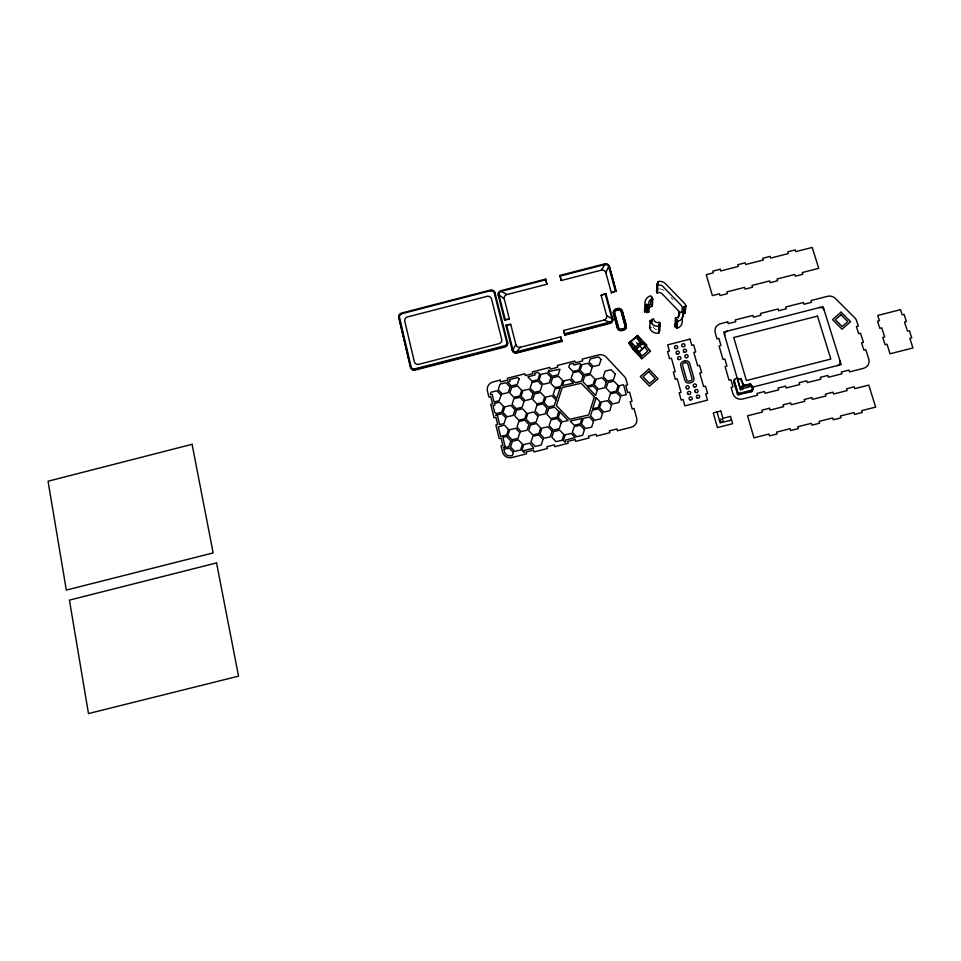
<?xml version="1.0" encoding="UTF-8"?>
<svg xmlns="http://www.w3.org/2000/svg" width="961" height="961" viewBox="0 0 961 961"><rect width="100%" height="100%" fill="white"/><g stroke="black" fill="none" stroke-linecap="round" stroke-linejoin="round"><path stroke-width="0.72" stroke-dasharray="4.8 3.6" d="M670.934 297.61L672.976 299.736M653.3 326.752L653.324 326.824A3.844 3.652 -1.5 0 0 657.168 329.527M659.546 288.913A7.652 7.232 -2.3 0 1 664.471 290.919"/><path stroke-width="1.44" d="M646.597 311.532L644.747 312.001L645.179 304.805A7.784 7.376 -2.6 0 1 650.705 295.772L652.831 299.027L652.279 306.319L651.162 306.595A3.832 3.628 -2.5 0 0 648.447 311.052L648.747 312.109L646.897 312.577L647.065 304.325L645.179 304.805M646.897 312.577L647.065 304.325M648.747 312.109L648.939 303.844A3.892 3.688 -2.6 0 1 651.702 299.315L652.831 299.027M650.681 304.853L651.102 299.003M649.612 327.773L650.116 320.806L653.588 318.776L653.888 319.845A3.904 3.712 -1.7 0 0 658.669 322.452L659.799 322.163L660.303 323.953L659.63 330.884L658.513 331.161L659.018 332.938A7.688 7.304 -1.5 0 1 649.612 327.773L650.993 327.413M652.002 301.634L652.327 297.249M651.486 322.043L651.702 319.256M651.786 323.112L652.002 320.325M680.34 312.769L661.985 293.694A3.82 3.616 -2.3 0 0 658.165 292.649L657.048 292.937L656.555 291.195L657.18 283.687L658.297 283.399L657.804 281.633A7.772 7.34 -2.5 0 1 665.565 283.747L684.232 303.087A7.82 7.4 -0.4 0 1 685.998 306.127L684.929 313.322L683.067 313.803L682.79 315.004M656.555 291.195L657.672 290.907L657.804 281.633M657.048 292.937L657.18 283.687M658.778 328.398L659.174 324.253L660.303 323.953M659.018 332.938L659.174 324.253M675.054 326.932L675.463 318.151L676.592 317.863A3.916 3.7 -0.4 0 0 679.355 313.31L679.043 312.241L683.127 312.337L682.094 319.448A7.7 7.304 -0.2 0 1 676.676 328.41L677.109 319.653L675.967 319.941L675.054 326.932L676.172 326.644M676.676 328.41L677.613 321.442A7.82 7.412 -0.4 0 0 683.127 312.337M678.274 317.923L679.043 312.241M681.926 312.469L682.25 307.16A4.06 3.844 -0.4 0 0 681.349 305.562L662.682 286.222A3.892 3.676 -2.5 0 0 658.802 285.165L657.672 285.453M683.067 313.803L684.112 306.607L685.998 306.127M683.367 314.86L684.112 306.607M737.664 378.129L737.339 379.151L741.171 378.814L743.598 385.085L750.781 384.052L752.679 389.986L751.706 391.62L737.844 394.803L733.699 381.805L734.709 378.922L737.664 378.129L740.523 390.022M739.982 378.478C744.715 384.7 739.766 387.848 750.793 384.917M741.243 379.895L741.436 379.283M737.291 394.118L737.796 392.532L734.192 380.184M738.745 394.923L739.261 393.337L752.283 390.022L753.04 388.989L752.247 386.13L740.847 389.025M742.733 384.953L742.961 384.448M744.174 385.745L744.379 385.145M749.472 384.4L749.784 383.775M750.925 385.205L751.142 384.592M751.886 387.139L752.247 386.13M751.61 391.656L752.175 390.058M752.992 388.676L752.019 390.983L738.144 394.262L733.856 381.097L734.697 379.823L733.699 381.805M561.2 280.528L559.939 275.411L604.745 263.831A3.784 3.568 -7.3 0 1 609.358 266.329L616.133 290.931L611.352 292.781L605.838 272.684L608.625 266.521A3.027 2.859 -7.3 0 0 604.925 264.527L560.119 276.107L561.2 280.528L601.226 270.185L604.925 264.527M512.898 349.708L515.913 344.639L510.735 324.325L505.834 324.986L512.297 350.429A3.796 3.628 -15.5 0 0 516.874 353.011L561.993 341.431L560.78 336.867L520.49 347.209L516.562 351.774A3.039 2.907 -15.5 0 1 512.898 349.708L506.567 324.794M641.816 358.741L638.032 353.035L646.669 345.035L637.587 335.497L628.999 342.933L632.794 349.215L641.816 358.741L650.393 351.318L643.606 342.404M632.794 349.215L641.347 341.804M636.458 348.519L641.215 344.398L636.158 336.734L643.269 344.506M637.527 349.468L636.891 348.519L642.645 343.353L646.669 345.035L638.032 353.035L628.975 343.497L637.587 335.497L628.999 342.933L638.056 352.495L636.903 348.326L630.428 341.515M611.953 318.571L606.655 315.64L601.142 295.411L605.166 293.754L605.898 293.561L612.698 318.968A3.82 3.628 -6.1 0 1 609.959 323.425L564.768 335.029L563.566 330.464L603.916 320.097L609.767 322.139A3.051 2.907 -6.1 0 0 611.953 318.571L605.166 293.754M611.352 292.781L616.133 290.931M490.578 290.69L401.71 313.742A3.003 2.835 -25.1 0 0 399.464 317.262L411.128 366.802A3.027 2.883 -26.3 0 0 414.72 368.868L504.513 345.792A3.039 2.895 -16.7 0 0 506.735 342.236L494.194 292.769A3.003 2.847 -17.1 0 0 490.59 290.763A3.76 3.556 -17.1 0 1 495.083 293.189M509.39 319.04L504.633 320.265L498.218 295.051A3.76 3.568 -16.1 0 1 500.981 290.654L545.644 279.11L546.917 284.216L507.012 294.522L501.161 291.339A3.015 2.847 -16.1 0 0 498.951 294.859L505.222 319.508L509.39 319.04L504.249 298.919L498.951 294.859M501.161 291.339L545.824 279.795M504.489 319.689L505.222 319.508M601.142 295.411L605.898 293.561M505.979 325.551L510.735 324.325M647.366 305.394L649.24 304.913M563.566 330.464L564.515 333.767L609.767 322.139M564.768 335.029L609.959 322.848A3.82 3.64 -6.1 0 0 612.686 318.379M682.538 308.169L684.424 307.688M516.562 351.774L561.729 340.182M512.165 349.9A3.796 3.64 -15.5 0 0 516.742 352.471L561.909 340.879M674.55 325.166L675.667 324.878A3.844 3.652 -0.2 0 0 676.964 324.277M751.742 387.343L841.163 364.627L823.084 306.631L723.693 332.05L737.58 379.451M731.561 420.041L720.173 422.924L717.026 411.969M739.153 393.361L737.796 392.532M640.591 339.233L637.563 336.062L638.044 336.782M636.17 336.542L642.645 343.353M648.387 349.203L650.393 351.318M636.53 342.621L641.708 348.074M636.891 348.519L630.428 341.696L632.338 344.567M638.476 350.909L641.96 356.147L647.666 351.185L644.218 345.936M634.236 347.438L634.873 348.387M639.93 339.653L640.41 340.374M737.736 380.508L739.73 387.307M677.109 319.653L677.613 321.442M675.463 318.151L675.967 319.941M659.138 329.118L659.63 330.884M651.786 304.565L652.279 306.319M609.358 266.329L615.28 288.456M615.713 290.006L616.133 291.543M608.625 266.521L615.388 291.123M559.939 275.411L560.119 276.107M564.515 333.767L564.696 334.464M546.917 284.216L545.644 279.11M560.78 336.867L561.993 341.431M500.981 290.654L501.137 291.267A3.76 3.568 -16.1 0 0 500.164 291.651M604.745 263.831L604.757 264.479A3.784 3.568 -7.3 0 1 609.358 266.978M601.226 270.185A3.784 3.58 -7.5 0 1 605.838 272.684M606.655 315.64A3.808 3.628 -6.7 0 1 603.916 320.097M520.49 347.209A3.796 3.628 -15 0 1 515.913 344.639M498.375 295.652A3.76 3.568 -16.1 0 1 498.279 294.667M498.495 293.61A3.76 3.568 -16.1 0 1 499.288 292.336M504.249 298.919A3.76 3.568 -15.6 0 1 507.012 294.522M507.48 342.044A3.796 3.628 -16.7 0 1 504.693 346.501L414.888 369.577A3.784 3.604 -26.3 0 1 410.395 366.994L398.743 317.442A3.748 3.544 -25.1 0 1 401.542 313.058L490.41 290.078A3.76 3.556 -17.1 0 1 494.927 292.588L507.612 342.584A3.784 3.616 -16.7 0 1 504.837 347.041L415.152 370.081A3.772 3.604 -26.3 0 1 410.671 367.498L399.019 318.019A3.748 3.544 -25.1 0 1 401.818 313.634M840.046 361.012A3.976 3.724 12.4 0 1 837.367 365.588M819.325 307.592A3.928 3.664 8.9 0 1 824.19 310.175M724.738 335.593A3.892 3.676 4.6 0 1 727.441 331.089M742.457 389.181A3.928 3.736 8.6 0 1 740.475 387.992M621.25 329.683A2.679 2.547 -4.7 0 0 621.731 329.599L623.233 329.215A2.679 2.547 -4.6 0 0 625.143 326.091L621.226 311.893A2.667 2.535 -5.3 0 0 617.971 310.103L616.481 310.487A2.667 2.535 -5.5 0 0 614.572 313.598L618.464 327.797A2.679 2.547 -4.7 0 0 620.35 329.599M644.747 312.001A7.664 7.268 -2.5 0 1 645.396 306.727M659.678 326.043A7.808 7.412 -1.7 0 1 650.116 320.806M684.352 311.917A7.688 7.292 -0.2 0 1 684.929 313.322M657.168 289.165A7.652 7.232 -2.3 0 1 657.756 289.033M741.015 389.661A1.562 1.49 8.6 0 1 740.438 389.241M740.426 387.355A1.562 1.49 8.6 0 1 743.153 388.652M740.27 387.8A1.562 1.49 8.6 0 1 742.372 386.31A1.562 1.49 8.6 0 1 742.949 388.773M742.421 389.097A1.562 1.49 8.6 0 1 740.45 388.388M620.614 396.821L618.824 402.515L612.806 403.884L608.601 399.56L610.403 393.866L616.397 392.496L620.614 396.821M602.547 413.182L600.745 418.9L594.727 420.269L590.522 415.909L592.348 410.203L598.343 408.833L602.547 413.182M615.292 374.009L613.502 379.667L607.52 381.036L603.328 376.748L605.13 371.09L611.1 369.733L615.292 374.009M611.592 404.989L609.791 410.707L603.772 412.077L599.568 407.728L601.382 402.022L607.376 400.665L611.592 404.989M618.115 385.469L616.325 391.151L610.331 392.52L606.127 388.208L607.929 382.538L613.911 381.169L618.115 385.469M619.413 385.709L617.623 391.391L621.839 395.716L626.272 394.707L623.557 384.76L619.413 385.709M594.391 396.905L588.637 414.984L569.609 419.308L556.431 405.566L562.233 387.583L581.153 383.259L594.391 396.905M584.444 429.579L582.618 435.321L576.588 436.69L572.408 432.318L574.234 426.576L580.252 425.218L584.444 429.579M597.298 390.274L595.64 395.476L587.639 387.223L593.117 385.974L597.298 390.274M596.144 397.71L592.625 408.773L598.283 407.476L600.084 401.782L596.144 397.71M593.502 421.374L591.688 427.104L585.669 428.474L581.477 424.101L583.291 418.383L589.309 417.014L593.502 421.374M606.307 382.142L604.505 387.812L598.511 389.169L594.33 384.868L596.132 379.211L602.115 377.841L606.307 382.142M592.084 367.558L590.282 373.192L584.312 374.562L580.156 370.285L581.97 364.651L587.928 363.282L592.084 367.558M581.91 418.431L580.18 423.861L574.173 425.218L570.209 421.086L581.91 418.431M594.847 378.97L593.045 384.628L587.063 385.998L582.907 381.697L584.708 376.051L590.679 374.682L594.847 378.97M601.057 359.462L599.256 365.096L593.297 366.465L589.141 362.201L590.162 358.982L598.499 356.843L601.057 359.462M561.152 422.936L559.314 428.654L553.308 430.023L549.163 425.663L551.001 419.945L556.996 418.588L561.152 422.936M580.684 364.411L578.882 370.045L572.924 371.402L568.78 367.138L569.729 364.207L573.417 363.258L573.897 365.036L579.819 363.522L580.684 364.411M563.879 434.54L562.041 440.282L556.023 441.64L551.866 437.267L553.704 431.537L559.71 430.168L563.879 434.54M583.099 375.655L581.285 381.301L575.315 382.67L571.17 378.382L572.984 372.736L578.942 371.378L583.099 375.655M565.164 434.792L563.326 440.534L564.888 442.168L565.813 441.928L565.344 440.102L575.183 437.603L571.182 433.423L565.164 434.792M543.013 439.333L541.151 445.075L535.145 446.433L531.013 442.048L532.875 436.318L538.869 434.961L543.013 439.333M556.071 400.016L554.233 405.698L548.263 407.068L544.13 402.743L545.968 397.073L551.938 395.716L556.071 400.016M560.167 387.763L556.755 398.359L553.152 394.611L554.99 388.953L560.167 387.763M562.714 380.604L560.888 386.25L554.929 387.619L550.797 383.331L552.635 377.685L558.581 376.328L562.714 380.604M563.987 380.844L562.449 385.637L573.465 383.115L569.957 379.475L563.987 380.844M552.082 431.129L550.245 436.859L544.238 438.216L540.094 433.855L541.944 428.125L547.938 426.768L552.082 431.129M558.773 411.536L556.936 417.23L550.953 418.6L546.809 414.263L548.647 408.569L554.629 407.2L558.773 411.536M559.975 412.017L558.221 417.482L562.377 421.831L568.119 420.522L559.975 412.017M523.781 444.523L521.919 450.265L524.045 452.523L523.745 450.661L533.727 448.126L529.775 443.165L523.781 444.523M530.544 424.894L528.682 430.6L532.814 434.961L538.809 433.603L540.659 427.885L536.526 423.525L530.544 424.894M536.935 405.206L535.085 410.888L539.217 415.224L545.187 413.855L547.037 408.161L542.905 403.848L536.935 405.206M548.647 370.345L548.13 371.931L552.239 376.195L558.185 374.838L560.011 369.204L548.923 371.426L548.647 370.345M537.992 416.317L536.142 422.023L530.16 423.381L526.039 419.044L527.901 413.35L533.872 411.993L537.992 416.317M544.695 396.833L542.845 402.503L536.887 403.86L532.766 399.548L534.616 393.89L540.575 392.532L544.695 396.833M551.025 377.289L549.187 382.934L543.241 384.292L539.133 380.015L540.971 374.382L546.905 373.024L551.025 377.289M523.985 401.614L522.123 407.284L516.165 408.641L512.081 404.329L513.943 398.671L519.889 397.313L523.985 401.614M512.393 441.255L510.519 446.997L514.628 451.37L520.634 450.012L522.496 444.27L518.375 439.898L512.393 441.255M518.844 421.507L516.982 427.213L521.09 431.561L527.072 430.204L528.934 424.486L524.814 420.149L518.844 421.507M531.974 382.466L530.124 388.112L534.232 392.4L540.178 391.043L542.028 385.385L537.92 381.109L531.974 382.466M513.402 452.487L512.429 455.478L511.408 455.73A5.778 5.622 -18.7 0 1 504.453 451.694L503.864 449.328L509.282 448.102L513.402 452.487M519.865 432.666L517.991 438.384L512.009 439.742L507.901 435.381L509.774 429.675L515.745 428.318L519.865 432.666M526.616 413.11L524.766 418.792L518.796 420.161L514.688 415.825L516.55 410.143L522.508 408.785L526.616 413.11M533.007 393.493L531.157 399.151L525.211 400.521L521.114 396.22L522.964 390.562L528.91 389.205L533.007 393.493M539.698 374.141L537.86 379.775L531.913 381.133L527.829 376.856L535.085 374.97L534.616 373.192L537.956 372.339L539.698 374.141M505.894 417.879L504.02 423.573L499.684 424.558L497.317 415.056L495.684 415.476L501.81 413.554L505.894 417.879M519.072 378.922L517.222 384.556L511.288 385.914L507.576 382.01L510.171 381.337L509.714 379.559L517.727 377.517L519.072 378.922M508.501 429.423L506.627 435.129L500.633 436.306L498.291 426.888L504.405 425.074L508.501 429.423M514.952 409.746L513.078 415.428L507.12 416.786L503.035 412.461L504.909 406.791L510.856 405.434L514.952 409.746M521.691 390.322L519.841 395.968L513.895 397.325L509.81 393.037L511.672 387.403L517.607 386.034L521.691 390.322M510.784 440.847L508.898 446.589L503.48 447.814L503.336 447.189L505.198 446.721L502.867 437.351L506.675 436.486L510.784 440.847M501.053 395.091L499.191 400.749L494.05 401.914L492.188 394.418L490.266 394.575L491.059 392.172L496.993 390.815L501.053 395.091M503.636 406.539L501.762 412.221L495.816 413.578L494.687 412.377L493.005 405.614L494.855 405.146L494.422 403.416L499.564 402.239L503.636 406.539M510.075 387.007L508.213 392.641L502.279 393.998L498.206 389.722L500.08 384.088L506.003 382.73L510.075 387.007M841.067 312.157L832.55 319.617L842.088 329.167L850.617 321.683L841.067 312.157M841.007 314.764L835.325 319.737L842.136 326.56L847.83 321.575L841.007 314.764M648.927 369.084L640.326 376.556L649.42 386.19L658.021 378.706L648.927 369.084M648.795 371.703L643.053 376.676L649.552 383.559L655.294 378.574L648.795 371.703M486.987 296.384L407.584 316.914A3.748 3.544 -24.8 0 0 404.785 321.298L414.335 361.72A3.772 3.604 -25.7 0 0 418.816 364.291L498.915 343.702A3.784 3.616 -17.2 0 0 501.702 339.257L491.491 298.895A3.76 3.556 -17.5 0 0 486.987 296.384M720.209 269.224L712.81 271.134L713.314 272.864L706.263 274.69L712.389 295.628L719.477 293.814L719.993 295.556L727.429 293.646L726.912 291.904L744.547 287.375L745.075 289.117L752.523 287.207L751.995 285.453L769.653 280.924L770.193 282.666L777.641 280.756L777.113 279.002L794.795 274.462L795.336 276.215L802.807 274.293L802.267 272.552L818.736 268.311L812.189 247.421L795.78 251.638L795.24 249.908L787.816 251.818L788.344 253.56L770.722 258.089L770.193 256.359L762.782 258.269L763.298 259.999L745.712 264.527L745.183 262.797L737.772 264.707L738.288 266.437L720.726 270.966L720.209 269.224M617.683 308.457L616.193 308.841A3.82 3.628 -5.5 0 0 613.466 313.298L617.358 327.509A3.832 3.652 -4.8 0 0 622.031 330.091L623.533 329.707A3.832 3.652 -4.6 0 0 626.26 325.226L622.344 311.016A3.82 3.628 -5.3 0 0 617.683 308.457M617.683 309.058L616.193 309.442A3.82 3.628 -5.5 0 0 613.466 313.887L617.358 328.085A3.82 3.64 -4.7 0 0 622.019 330.656L623.521 330.272A3.82 3.64 -4.6 0 0 626.248 325.803L622.344 311.604A3.82 3.628 -5.3 0 0 617.683 309.058M617.971 309.514L616.481 309.898A2.679 2.547 -5.5 0 0 614.572 313.01L618.464 327.233A2.679 2.559 -4.8 0 0 621.743 329.034L623.233 328.65A2.679 2.559 -4.6 0 0 625.155 325.515L621.238 311.304A2.679 2.547 -5.3 0 0 617.971 309.514M192.08 444.294L48.05 481.221L66.321 590.09L213.15 552.911L192.08 444.294M500.044 380.148L493.005 381.949A7.616 7.34 -18.8 0 0 487.407 390.947L488.933 397.145L490.783 396.677L492.561 403.824L490.711 404.293L494.062 417.795L495.912 417.326L497.702 424.522L495.84 425.002L499.215 438.6L501.077 438.12L502.879 445.375L501.017 445.844L502.579 452.163A7.7 7.496 -18.7 0 0 511.865 457.556L526.532 453.832L526.075 452.006L533.559 450.108L534.016 451.934L547.338 448.559L546.869 446.733L554.353 444.835L554.833 446.661L568.167 443.273L567.687 441.447L575.183 439.549L575.663 441.375L589.009 437.988L588.528 436.162L596.036 434.252L596.517 436.078L609.887 432.69L609.394 430.864L616.914 428.954L617.406 430.78L631.125 427.297A7.772 7.508 -0.2 0 0 636.662 418.119L634.032 408.485L632.158 408.966L630.188 401.734L632.062 401.266L629.551 392.088L627.677 392.568L625.719 385.373L627.593 384.893L626.152 379.631A7.712 7.412 -3.3 0 0 624.434 376.568L606.199 357.096A7.676 7.352 -5.9 0 0 598.559 354.933L582.21 359.114L582.69 360.892L575.279 362.79L574.798 361.012L557.248 365.504L557.716 367.282L550.317 369.18L549.848 367.402L532.322 371.883L532.778 373.661L525.379 375.559L524.934 373.781L507.42 378.262L507.876 380.039L500.489 381.925L500.044 380.148M727.729 321.875L720.594 323.689A7.76 7.352 3.9 0 0 715.2 332.698L716.99 338.861L718.864 338.38L720.942 345.504L719.068 345.984L722.984 359.426L724.858 358.958L726.948 366.129L725.074 366.609L729.015 380.148L730.901 379.667L733.003 386.899L731.117 387.379L732.955 393.674A7.868 7.496 8.8 0 0 742.637 399.007L757.496 395.235L756.956 393.421L764.536 391.499L765.076 393.313L778.566 389.89L778.026 388.076L785.617 386.154L786.158 387.968L799.672 384.544L799.12 382.73L806.711 380.796L807.264 382.61L820.79 379.175L820.238 377.361L827.841 375.439L828.394 377.253L841.944 373.817L841.38 372.003L848.983 370.069L849.56 371.883L863.446 368.363A7.976 7.46 13.5 0 0 868.78 359.174L865.741 349.588L863.843 350.068L861.561 342.873L863.458 342.392L860.551 333.251L858.666 333.731L856.395 326.572L858.293 326.091L856.623 320.842A7.904 7.376 10.8 0 0 854.761 317.803L835.397 298.451A7.856 7.328 9 0 0 827.517 296.324L810.952 300.565L811.492 302.331L803.997 304.253L803.444 302.487L785.666 307.039L786.206 308.805L778.71 310.727L778.17 308.961L760.415 313.502L760.944 315.268L753.46 317.19L752.931 315.424L735.201 319.953L735.718 321.731L728.246 323.641L727.729 321.875M690.022 339.125L667.655 344.855L669.397 351.029L667.523 351.51L669.529 358.633L671.403 358.153L675.199 371.619L673.325 372.087L675.343 379.271L677.229 378.79L681.049 392.352L679.163 392.833L681.205 400.064L683.091 399.584L684.869 405.878L707.5 400.136L705.698 393.842L707.584 393.361L705.506 386.13L703.62 386.61L699.74 373.06L701.626 372.58L699.56 365.396L697.686 365.877L693.83 352.423L695.704 351.954L693.662 344.819L691.8 345.299L690.022 339.125M817.499 316.097L733.748 337.503L746.409 380.532L830.833 359.066L817.499 316.097M684.965 360.88L683.463 361.276A3.88 3.7 2.6 0 0 680.724 365.805L684.845 380.316A3.892 3.724 3.8 0 0 689.626 382.959L691.139 382.574A3.892 3.724 3.9 0 0 693.866 378.021L689.734 363.51A3.88 3.7 2.7 0 0 684.965 360.88M685.481 362.669L683.968 363.054A1.946 1.85 2.6 0 0 682.598 365.324L686.719 379.835A1.946 1.862 3.8 0 0 689.109 381.157L690.623 380.772A1.946 1.862 3.9 0 0 691.992 378.502L687.86 363.979A1.946 1.85 2.7 0 0 685.481 362.669M900.481 309.658L877.753 315.46L879.435 320.698L877.537 321.178L879.832 328.338L881.73 327.857L884.661 336.987L882.763 337.479L885.081 344.675L886.979 344.194L890.054 353.78L912.95 347.966L909.827 338.38L911.737 337.9L909.394 330.704L907.484 331.185L904.517 322.055L906.415 321.575L904.085 314.415L902.187 314.896L900.481 309.658M720.81 411.008L713.242 412.93L717.435 427.549L732.618 423.705L730.504 416.389L722.912 418.311L720.81 411.008M769.521 408.269L761.917 410.191L762.457 412.017L747.55 415.789L753.989 437.82L768.956 434.036L769.509 435.874L777.137 433.952L776.596 432.114L790.182 428.678L790.735 430.516L798.387 428.582L797.822 426.744L811.432 423.308L811.997 425.146L819.649 423.212L819.084 421.374L832.707 417.939L833.271 419.777L840.935 417.843L840.37 416.005L854.005 412.557L854.581 414.395L862.257 412.461L861.681 410.623L875.675 407.092L868.732 385.109L854.797 388.64L854.233 386.815L846.593 388.749L847.158 390.574L833.571 394.01L833.007 392.184L825.379 394.118L825.943 395.944L812.381 399.38L811.817 397.554L804.201 399.488L804.753 401.314L791.203 404.737L790.663 402.911L783.047 404.845L783.587 406.671L770.061 410.095L769.521 408.269M216.549 562.93L69.42 600.12L88.484 713.579L238.544 676.148L216.549 562.93M686.586 388.664A1.658 1.586 4.2 0 0 689.193 387.523A1.658 1.586 4.2 0 0 686.851 385.938A1.658 1.586 4.2 0 0 686.586 388.664M693.89 386.802A1.658 1.586 4.7 0 0 696.485 385.673A1.658 1.586 4.7 0 0 694.142 384.076A1.658 1.586 4.7 0 0 693.89 386.802M688.16 394.214A1.658 1.586 4.7 0 0 690.767 393.073A1.658 1.586 4.7 0 0 688.424 391.475A1.658 1.586 4.7 0 0 688.16 394.214M695.464 392.352A1.658 1.586 5.2 0 0 698.07 391.223A1.658 1.586 5.2 0 0 695.716 389.613A1.658 1.586 5.2 0 0 695.464 392.352M689.734 399.764A1.658 1.586 5.2 0 0 692.34 398.635A1.658 1.586 5.2 0 0 689.998 397.025A1.658 1.586 5.2 0 0 689.734 399.764M696.953 397.842A1.658 1.586 5.7 0 0 699.632 396.881A1.658 1.586 5.7 0 0 697.41 395.127A1.658 1.586 5.7 0 0 696.953 397.842M685.541 357.516A1.646 1.562 2.4 0 0 688.136 356.387A1.646 1.562 2.4 0 0 685.806 354.813A1.646 1.562 2.4 0 0 685.541 357.516M678.286 359.366A1.646 1.562 1.8 0 0 680.881 358.237A1.646 1.562 1.8 0 0 678.55 356.663A1.646 1.562 1.8 0 0 678.286 359.366M683.992 352.038A1.646 1.562 2 0 0 686.574 350.909A1.646 1.562 2 0 0 684.244 349.336A1.646 1.562 2 0 0 683.992 352.038M676.736 353.888A1.646 1.562 1.4 0 0 679.319 352.759A1.646 1.562 1.4 0 0 677 351.185A1.646 1.562 1.4 0 0 676.736 353.888M682.43 346.561A1.646 1.562 1.6 0 0 685.013 345.443A1.646 1.562 1.6 0 0 682.694 343.87A1.646 1.562 1.6 0 0 682.43 346.561M675.283 348.483A1.646 1.562 1 0 0 677.781 347.185A1.646 1.562 1 0 0 675.343 345.768A1.646 1.562 1 0 0 675.283 348.483M720.438 421.687A1.562 1.502 9.5 0 0 723.02 420.942A1.562 1.502 9.5 0 0 721.026 419.164A1.562 1.502 9.5 0 0 720.438 421.687"/></g></svg>
